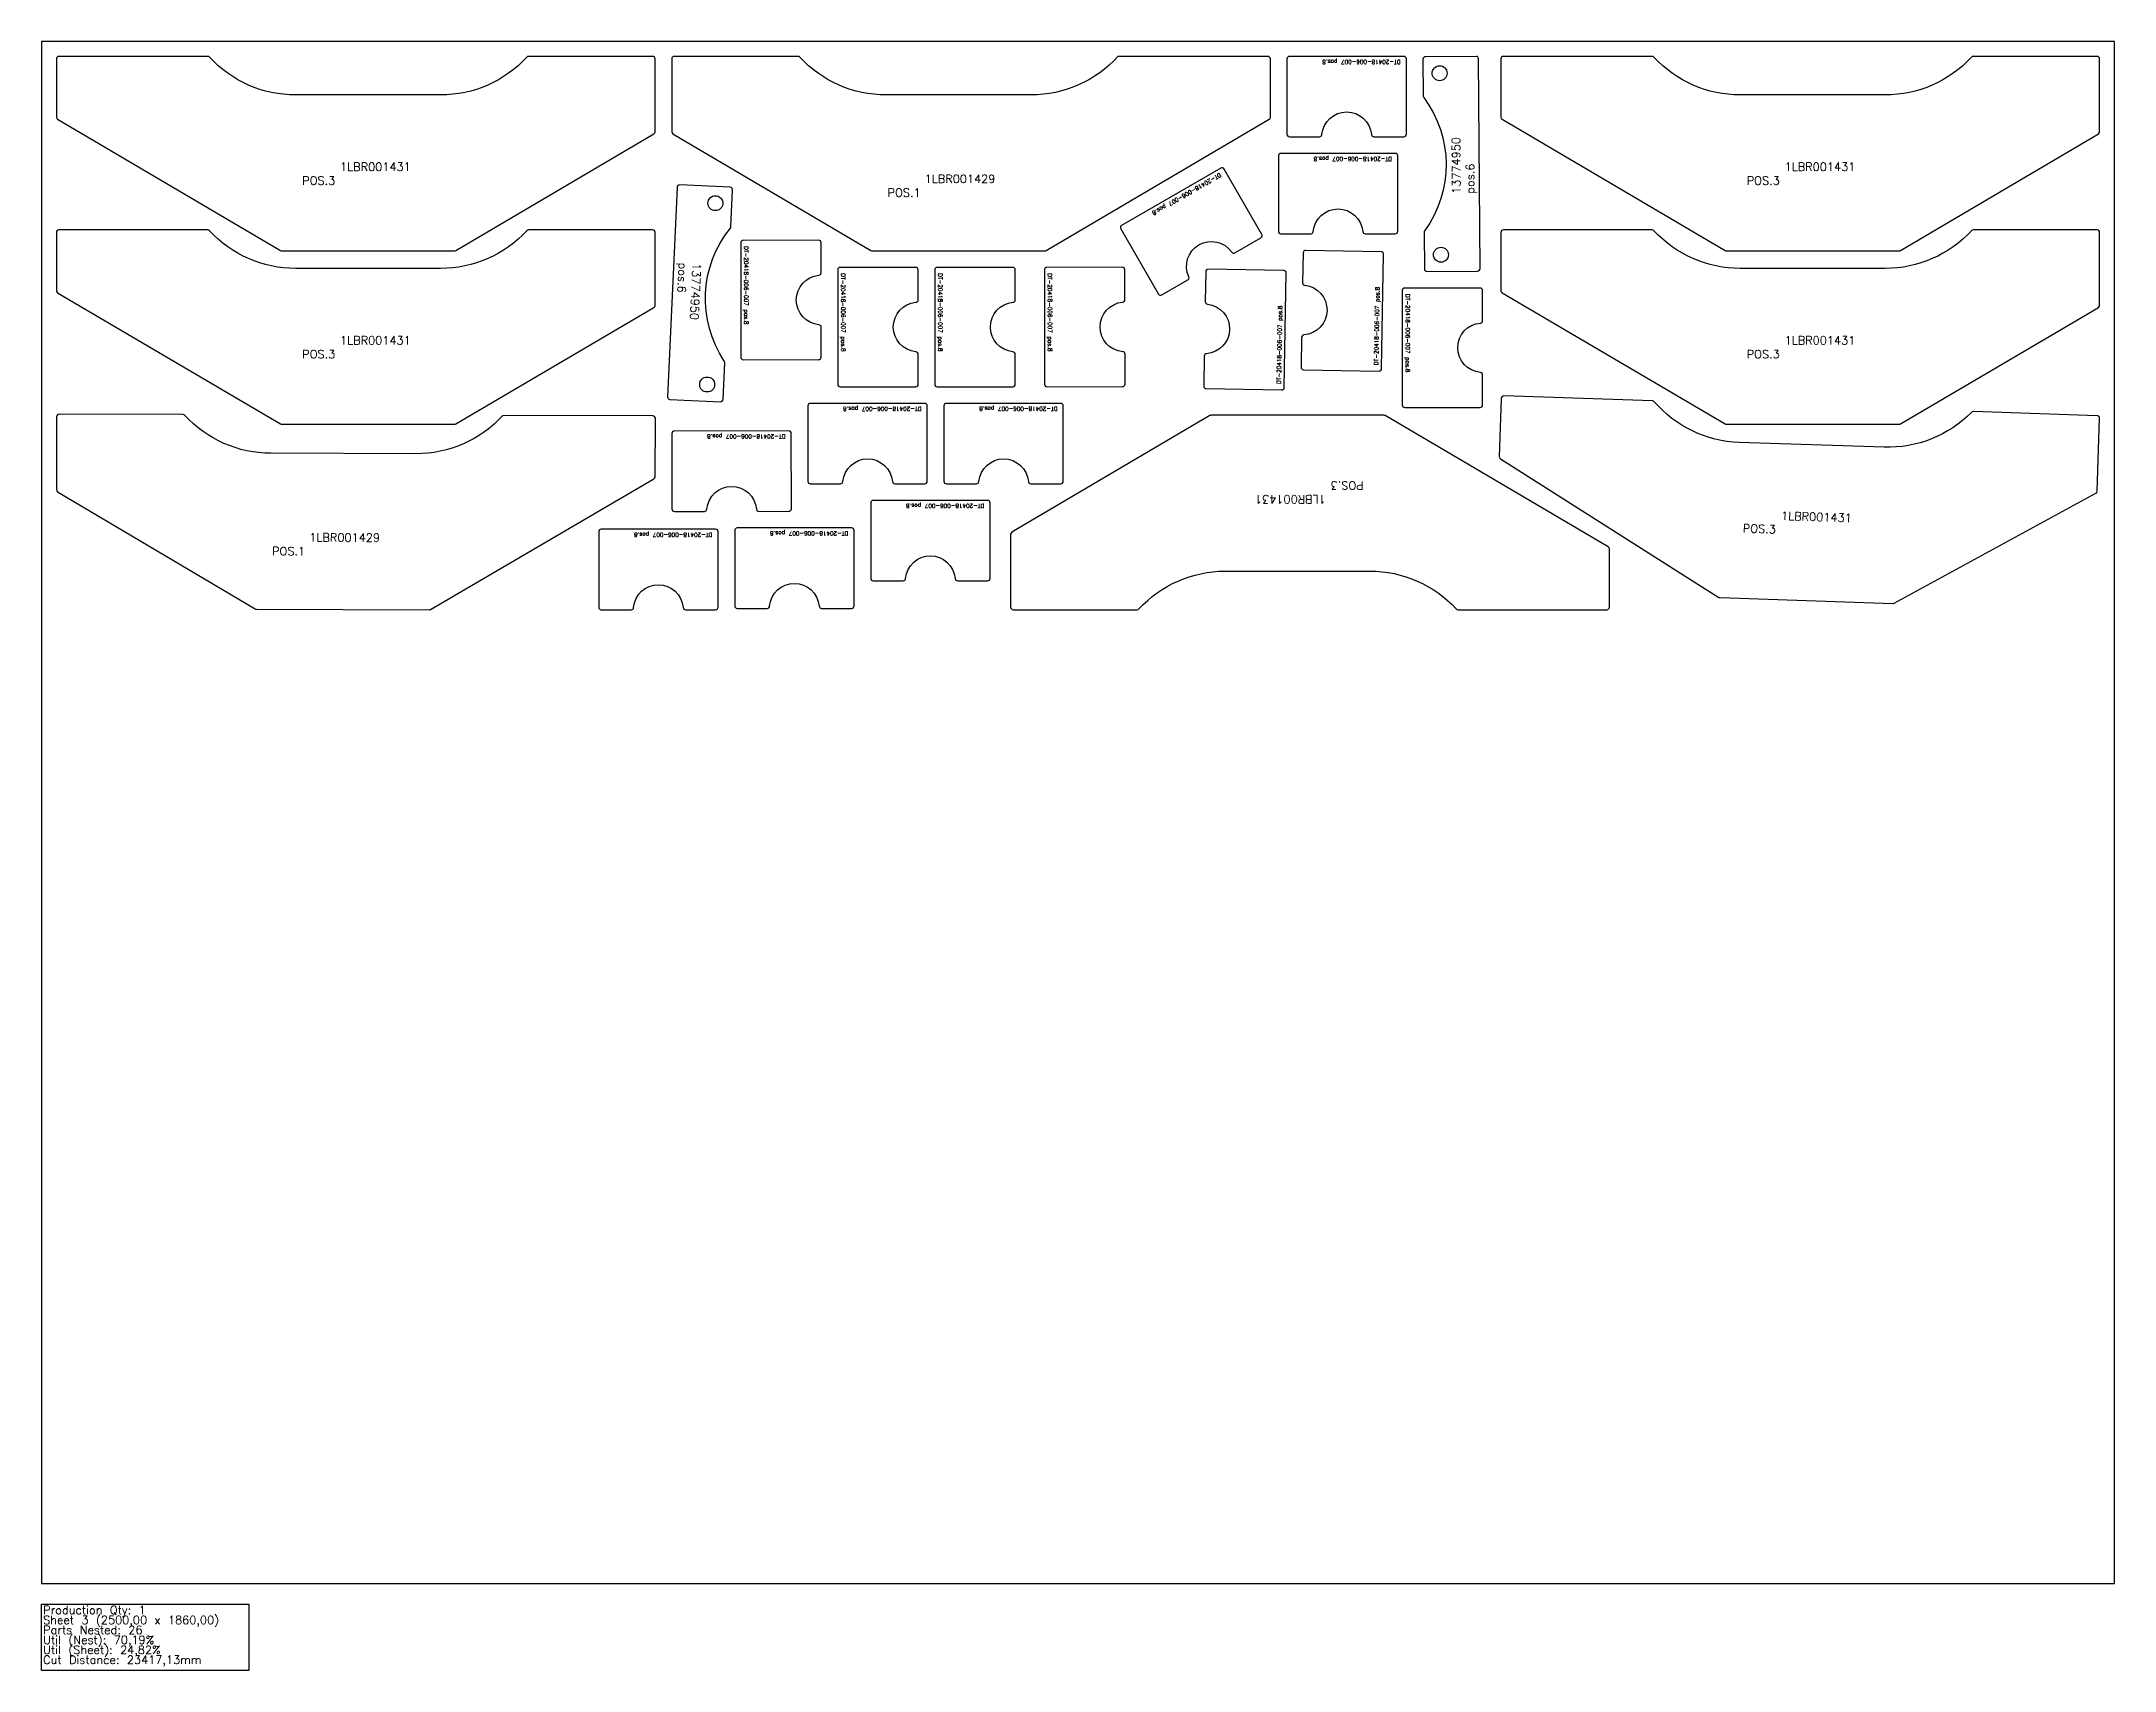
# Model space of a CAD drawing. Header units: millimetres. Extents: x 5250 to 7750, y -105 to 1860.
import ezdxf

# ---------------------------------------------------------------- set-up
doc = ezdxf.new("R2010")
doc.units = ezdxf.units.MM
for name, color, linetype in [('13774950', 7, 'Continuous'), ('1LBR001429', 7, 'Continuous'), ('1LBR001431', 7, 'Continuous'), ('Des.', 7, 'Continuous'), ('sheet', 24, 'Continuous'), ('Stats', 7, 'Continuous'), ('Texto', 7, 'Continuous')]:
    doc.layers.add(name, color=color, linetype=linetype)
doc.styles.get("Standard").update_dxf_attribs({"font": 'txt.shx'})

msp = doc.modelspace()

# ---------------------------------------------------------------- linework, layer by layer
at = {"layer": '13774950', "color": 30}
for points in [[(6981.8, 1583, 0.414214), (6984.8, 1586), (6983, 1839, 0.414214), (6980, 1842), (6919, 1841.6, 0.414214), (6916, 1838.5), (6916.3, 1794, 0.16041), (6916.9, 1792.2, -0.329293), (6918.1, 1631.8, 0.16041), (6917.5, 1630), (6917.8, 1585.5, 0.414214), (6920.8, 1582.6)], [(6019.7, 1686.9, 0.414214), (6016.5, 1684), (6005, 1431.3, 0.414214), (6007.9, 1428.2), (6068.8, 1425.4, 0.414214), (6072, 1428.3), (6074, 1472.7, 0.16041), (6073.5, 1474.5, -0.329293), (6080.8, 1634.8, 0.16041), (6081.5, 1636.5), (6083.5, 1681, 0.414214), (6080.6, 1684.1)]]:
    msp.add_lwpolyline(points, format="xyb", close=True, dxfattribs=at)
for centre in [(6936.1, 1821.7), (6062.7, 1664.9), (6937.7, 1602.7), (6052.8, 1446.2)]:
    msp.add_circle(centre, 9, dxfattribs=at)
at = {"layer": '1LBR001429', "color": 30}
for points in [[(6548.2, 1842, -0.211724), (6443.4, 1795.5), (6268.6, 1795.5, -0.20931), (6164.6, 1841, 0.20931), (6162.4, 1842), (6013, 1842, 0.414214), (6010, 1839), (6010, 1751.1, 0.265708), (6011.5, 1748.5), (6250.3, 1607.9, 0.133781), (6251.8, 1607.5), (6460.2, 1607.5, 0.133781), (6461.7, 1607.9), (6730.5, 1766.1, 0.265708), (6732, 1768.7), (6732, 1839, 0.414214), (6729, 1842)], [(5806.5, 1408.8, -0.211724), (5701.5, 1362.7), (5526.7, 1363.2, -0.20931), (5422.9, 1409, 0.20931), (5420.7, 1410), (5271.3, 1410.4, 0.414214), (5268.3, 1407.4), (5268, 1319.5, 0.265708), (5269.5, 1316.9), (5507.9, 1175.6, 0.133781), (5509.4, 1175.2), (5717.8, 1174.6, 0.133781), (5719.3, 1175), (5988.6, 1332.4, 0.265708), (5990.1, 1335), (5990.3, 1405.3, 0.414214), (5987.3, 1408.3)]]:
    msp.add_lwpolyline(points, format="xyb", close=True, dxfattribs=at)
at = {"layer": '1LBR001431', "color": 30}
for points in [[(5539.8, 1607.5), (5748.2, 1607.5, 0.133781), (5749.7, 1607.9), (5988.5, 1748.5, 0.265708), (5990, 1751.1), (5990, 1839, 0.414214), (5987, 1842), (5837.6, 1842, 0.20931), (5835.4, 1841, -0.20931), (5731.4, 1795.5), (5556.6, 1795.5, -0.20931), (5452.6, 1841, 0.20931), (5450.4, 1842), (5271, 1842, 0.414214), (5268, 1839), (5268, 1768.7, 0.265708), (5269.5, 1766.1), (5538.3, 1607.9, 0.133781)], [(7281.8, 1607.5), (7490.2, 1607.5, 0.133781), (7491.7, 1607.9), (7730.5, 1748.5, 0.265708), (7732, 1751.1), (7732, 1839, 0.414214), (7729, 1842), (7579.6, 1842, 0.20931), (7577.4, 1841, -0.20931), (7473.4, 1795.5), (7298.6, 1795.5, -0.20931), (7194.6, 1841, 0.20931), (7192.4, 1842), (7013, 1842, 0.414214), (7010, 1839), (7010, 1768.7, 0.265708), (7011.5, 1766.1), (7280.3, 1607.9, 0.133781)], [(5539.8, 1398.2), (5748.2, 1398.2, 0.133781), (5749.7, 1398.6), (5988.5, 1539.2, 0.265708), (5990, 1541.7), (5990, 1629.7, 0.414214), (5987, 1632.7), (5837.6, 1632.7, 0.20931), (5835.4, 1631.7, -0.20931), (5731.4, 1586.2), (5556.6, 1586.2, -0.20931), (5452.6, 1631.7, 0.20931), (5450.4, 1632.7), (5271, 1632.7, 0.414214), (5268, 1629.7), (5268, 1559.4, 0.265708), (5269.5, 1556.8), (5538.3, 1398.6, 0.133781)], [(7281.8, 1398.2), (7490.2, 1398.2, 0.133781), (7491.7, 1398.6), (7730.5, 1539.2, 0.265708), (7732, 1541.7), (7732, 1629.7, 0.414214), (7729, 1632.7), (7579.6, 1632.7, 0.20931), (7577.4, 1631.7, -0.20931), (7473.4, 1586.2), (7298.6, 1586.2, -0.20931), (7194.6, 1631.7, 0.20931), (7192.4, 1632.7), (7013, 1632.7, 0.414214), (7010, 1629.7), (7010, 1559.4, 0.265708), (7011.5, 1556.8), (7280.3, 1398.6, 0.133781)], [(7274.3, 1189.1), (7482.6, 1182.1, 0.133781), (7484.1, 1182.5), (7727.5, 1315, 0.265708), (7729, 1317.6), (7732, 1405.5, 0.414214), (7729.1, 1408.6), (7579.7, 1413.5, 0.20931), (7577.5, 1412.6, -0.20931), (7472.1, 1370.6), (7297.3, 1376.4, -0.20931), (7195, 1425.4, 0.20931), (7192.8, 1426.4), (7013.5, 1432.4, 0.414214), (7010.4, 1429.5), (7008, 1359.2, 0.265708), (7009.4, 1356.6), (7272.8, 1189.5, 0.133781)], [(6869, 1409.1), (6660.6, 1409.1, 0.133781), (6659.1, 1408.7), (6420.3, 1268.1, 0.265708), (6418.8, 1265.5), (6418.8, 1177.6, 0.414214), (6421.8, 1174.6), (6571.3, 1174.6, 0.20931), (6573.5, 1175.5, -0.20931), (6677.4, 1221.1), (6852.2, 1221.1, -0.20931), (6956.2, 1175.5, 0.20931), (6958.4, 1174.6), (7137.8, 1174.6, 0.414214), (7140.8, 1177.6), (7140.8, 1247.9, 0.265708), (7139.4, 1250.4), (6870.5, 1408.7, 0.133781)]]:
    msp.add_lwpolyline(points, format="xyb", close=True, dxfattribs=at)
at = {"layer": 'Des.', "color": 30}
for points in [[(6752, 1748, 0.414214), (6755, 1745), (6791.1, 1745, 0.387795), (6794.1, 1747.7, -0.912871), (6853.9, 1747.7, 0.387795), (6856.9, 1745), (6893, 1745, 0.414214), (6896, 1748), (6896, 1839, 0.414214), (6893, 1842), (6755, 1842, 0.414214), (6752, 1839)], [(6741.6, 1631, 0.414214), (6744.6, 1628), (6780.7, 1628, 0.387795), (6783.7, 1630.7, -0.912871), (6843.5, 1630.7, 0.387795), (6846.5, 1628), (6882.6, 1628, 0.414214), (6885.6, 1631), (6885.6, 1722, 0.414214), (6882.6, 1725), (6744.6, 1725, 0.414214), (6741.6, 1722)], [(6597, 1555.3, 0.414214), (6601.1, 1554.2), (6632.4, 1572.3, 0.387795), (6633.6, 1576.1, -0.912871), (6685.4, 1606, 0.387795), (6689.3, 1605.1), (6720.6, 1623.2, 0.414214), (6721.7, 1627.3), (6676.2, 1706.1, 0.414214), (6672.1, 1707.2), (6552.6, 1638.2, 0.414214), (6551.5, 1634.1)], [(6187.3, 1476.2, 0.414214), (6190.3, 1479.2), (6190.3, 1515.3, 0.387795), (6187.6, 1518.3, -0.912871), (6187.5, 1578, 0.387795), (6190.2, 1581), (6190.2, 1617.2, 0.414214), (6187.2, 1620.2), (6096.2, 1620.1, 0.414214), (6093.2, 1617.1), (6093.3, 1479.1, 0.414214), (6096.3, 1476.1)], [(6774.6, 1608, 0.414214), (6771.5, 1605), (6770.9, 1568.9, 0.387795), (6773.5, 1565.9, -0.912871), (6772.5, 1506.1, 0.387795), (6769.7, 1503.2), (6769.1, 1467.1, 0.414214), (6772, 1464), (6863, 1462.4, 0.414214), (6866.1, 1465.4), (6868.5, 1603.3, 0.414214), (6865.5, 1606.4)], [(6304.3, 1443.5, 0.414214), (6307.3, 1446.5), (6307.3, 1482.6, 0.387795), (6304.6, 1485.6, -0.912871), (6304.5, 1545.4, 0.387795), (6307.3, 1548.4), (6307.2, 1584.5, 0.414214), (6304.2, 1587.5), (6213.2, 1587.4, 0.414214), (6210.2, 1584.4), (6210.3, 1446.4, 0.414214), (6213.3, 1443.4)], [(6421.3, 1443.5, 0.414214), (6424.3, 1446.5), (6424.3, 1482.6, 0.387795), (6421.6, 1485.6, -0.912871), (6421.6, 1545.4, 0.387795), (6424.3, 1548.4), (6424.3, 1584.5, 0.414214), (6421.3, 1587.5), (6330.3, 1587.5, 0.414214), (6327.3, 1584.5), (6327.3, 1446.5, 0.414214), (6330.3, 1443.5)], [(6553.7, 1443.7, 0.414214), (6556.7, 1446.7), (6556.7, 1482.8, 0.387795), (6553.9, 1485.8, -0.912871), (6553.8, 1545.6, 0.387795), (6556.5, 1548.5), (6556.5, 1584.7, 0.414214), (6553.5, 1587.7), (6462.5, 1587.5, 0.414214), (6459.5, 1584.5), (6459.7, 1446.5, 0.414214), (6462.7, 1443.5)], [(6657.1, 1585.2, 0.414214), (6654.1, 1582.3), (6653.5, 1546.2, 0.387795), (6656.1, 1543.1, -0.912871), (6655.1, 1483.4, 0.387795), (6652.3, 1480.4), (6651.7, 1444.3, 0.414214), (6654.6, 1441.3), (6745.6, 1439.7, 0.414214), (6748.7, 1442.6), (6751.1, 1580.6, 0.414214), (6748.1, 1583.6)], [(6985, 1418.5, 0.414214), (6988, 1421.5), (6988, 1457.7, 0.387795), (6985.3, 1460.7, -0.912871), (6985.3, 1520.4, 0.387795), (6988, 1523.4), (6988, 1559.5, 0.414214), (6985, 1562.5), (6894, 1562.6, 0.414214), (6891, 1559.6), (6891, 1421.6, 0.414214), (6894, 1418.6)], [(6174.3, 1329.4, 0.414214), (6177.3, 1326.4), (6213.4, 1326.4, 0.387795), (6216.4, 1329.2, -0.912871), (6276.2, 1329.2, 0.387795), (6279.2, 1326.5), (6315.3, 1326.5, 0.414214), (6318.3, 1329.5), (6318.2, 1420.5, 0.414214), (6315.2, 1423.5), (6177.2, 1423.4, 0.414214), (6174.2, 1420.4)], [(6338.3, 1329.5, 0.414214), (6341.3, 1326.5), (6377.4, 1326.5, 0.387795), (6380.4, 1329.2, -0.912871), (6440.2, 1329.2, 0.387795), (6443.1, 1326.5), (6479.3, 1326.5, 0.414214), (6482.3, 1329.5), (6482.3, 1420.5, 0.414214), (6479.3, 1423.5), (6341.3, 1423.5, 0.414214), (6338.3, 1420.5)], [(6010.3, 1296.1, 0.414214), (6013.3, 1293.1), (6049.5, 1293.2, 0.387795), (6052.4, 1295.9, -0.912871), (6112.2, 1296, 0.387795), (6115.2, 1293.2), (6151.3, 1293.3, 0.414214), (6154.3, 1296.3), (6154.2, 1387.3, 0.414214), (6151.2, 1390.3), (6013.2, 1390.1, 0.414214), (6010.2, 1387.1)], [(6250, 1212.5, 0.414214), (6253, 1209.5), (6289.1, 1209.5, 0.387795), (6292.1, 1212.2, -0.912871), (6351.9, 1212.2, 0.387795), (6354.8, 1209.5), (6391, 1209.5, 0.414214), (6394, 1212.5), (6394, 1303.5, 0.414214), (6391, 1306.5), (6253, 1306.5, 0.414214), (6250, 1303.5)], [(5922, 1177.6, 0.414214), (5925, 1174.6), (5961.1, 1174.6, 0.387795), (5964.1, 1177.3, -0.912871), (6023.9, 1177.3, 0.387795), (6026.8, 1174.6), (6063, 1174.6, 0.414214), (6066, 1177.6), (6066, 1268.6, 0.414214), (6063, 1271.6), (5925, 1271.6, 0.414214), (5922, 1268.6)], [(6086, 1179.2, 0.414214), (6089, 1176.2), (6125.1, 1176.2, 0.387795), (6128.1, 1179, -0.912871), (6187.9, 1179, 0.387795), (6190.8, 1176.2), (6227, 1176.2, 0.414214), (6230, 1179.2), (6230, 1270.2, 0.414214), (6227, 1273.2), (6089, 1273.2, 0.414214), (6086, 1270.2)]]:
    msp.add_lwpolyline(points, format="xyb", close=True, dxfattribs=at)
at = {"layer": 'sheet', "color": 7}
msp.add_lwpolyline([(5250, 0), (7750, 0), (7750, 1860), (5250, 1860)], close=True, dxfattribs=at)
at = {"layer": 'Stats', "color": 151}
msp.add_lwpolyline([(5250, -25), (5500, -25), (5500, -105), (5250, -105), (5250, -25)], close=True, dxfattribs=at)

# ---------------------------------------------------------------- texts
at = {"layer": 'Stats', "color": 60}
for s, p in [('Sheet 3 (2500,00 x 1860,00)', (5252, -49)), ('Production Qty: 1', (5252, -37)), ('Parts Nested: 26', (5252, -61)), ('Util (Nest): 70,19%', (5252, -73)), ('Util (Sheet): 24,82%', (5252, -85)), ('Cut Distance: 23417,13mm', (5252, -97))]:
    msp.add_text(s, height=10, dxfattribs=at).set_placement(p)
at = {"layer": 'Texto', "color": 30, "attachment_point": 1}
for s, insert, char_height, width, rotation in [('DT-20418-006-007 pos.8', (6889, 1832.8), 5, 136.992, 180), ('13774950\\Ppos.6', (6951.3, 1676.1), 10, 54.906, 90.4116), ('DT-20418-006-007 pos.8', (6673.2, 1697.3), 5, 136.992, 210), ('DT-20418-006-007 pos.8', (6878.6, 1715.8), 5, 136.992, 180), ('DT-20418-006-007 pos.8', (6102.4, 1613.1), 5, 136.992, 270.0461), ('13774950\\Ppos.6', (6045.3, 1592.3), 10, 54.906, 267.3948), ('DT-20418-006-007 pos.8', (6219.4, 1580.4), 5, 136.992, 270.0461), ('DT-20418-006-007 pos.8', (6336.5, 1580.5), 5, 136.992, 270), ('DT-20418-006-007 pos.8', (6468.6, 1580.5), 5, 136.992, 270.1029), ('DT-20418-006-007 pos.8', (6857, 1469.5), 5, 136.992, 89), ('DT-20418-006-007 pos.8', (6900.2, 1555.5), 5, 136.992, 269.9921), ('DT-20418-006-007 pos.8', (6739.6, 1446.8), 5, 136.992, 89), ('DT-20418-006-007 pos.8', (6311.2, 1414.3), 5, 136.992, 180.0461), ('DT-20418-006-007 pos.8', (6475.3, 1414.4), 5, 136.992, 180.0137), ('DT-20418-006-007 pos.8', (6147.2, 1381.1), 5, 136.992, 180.0623), ('{\\W5.121049; }1LBR001431 POS.3', (6844.5, 1302.7), 10, 164.193, 180), ('DT-20418-006-007 pos.8', (6387, 1297.3), 5, 136.992, 180), ('{\\W5.121049; }1LBR001431 POS.3', (7302.4, 1294.5), 10, 164.193, 358.0947), ('{\\W5.028284; }1LBR001429 POS.1', (5528.2, 1266.9), 10, 161.543, 359.8281), ('DT-20418-006-007 pos.8', (6059, 1262.4), 5, 136.992, 180), ('DT-20418-006-007 pos.8', (6223, 1264.1), 5, 136.992, 180)]:
    msp.add_mtext(s, dxfattribs=dict(at, insert=insert, char_height=char_height, width=width, rotation=rotation))
at = {"layer": 'Texto', "color": 30, "char_height": 10, "attachment_point": 1}
for s, insert, width in [('{\\W5.121049; }1LBR001431 POS.3', (5564.4, 1713.8), 164.193), ('{\\W5.121049; }1LBR001431 POS.3', (7306.4, 1713.8), 164.193), ('{\\W5.028284; }1LBR001429 POS.1', (6270.3, 1699.3), 161.543), ('{\\W5.121049; }1LBR001431 POS.3', (5564.4, 1504.5), 164.193), ('{\\W5.121049; }1LBR001431 POS.3', (7306.4, 1504.5), 164.193)]:
    msp.add_mtext(s, dxfattribs=dict(at, insert=insert, width=width))

doc.saveas('drawing.dxf')
